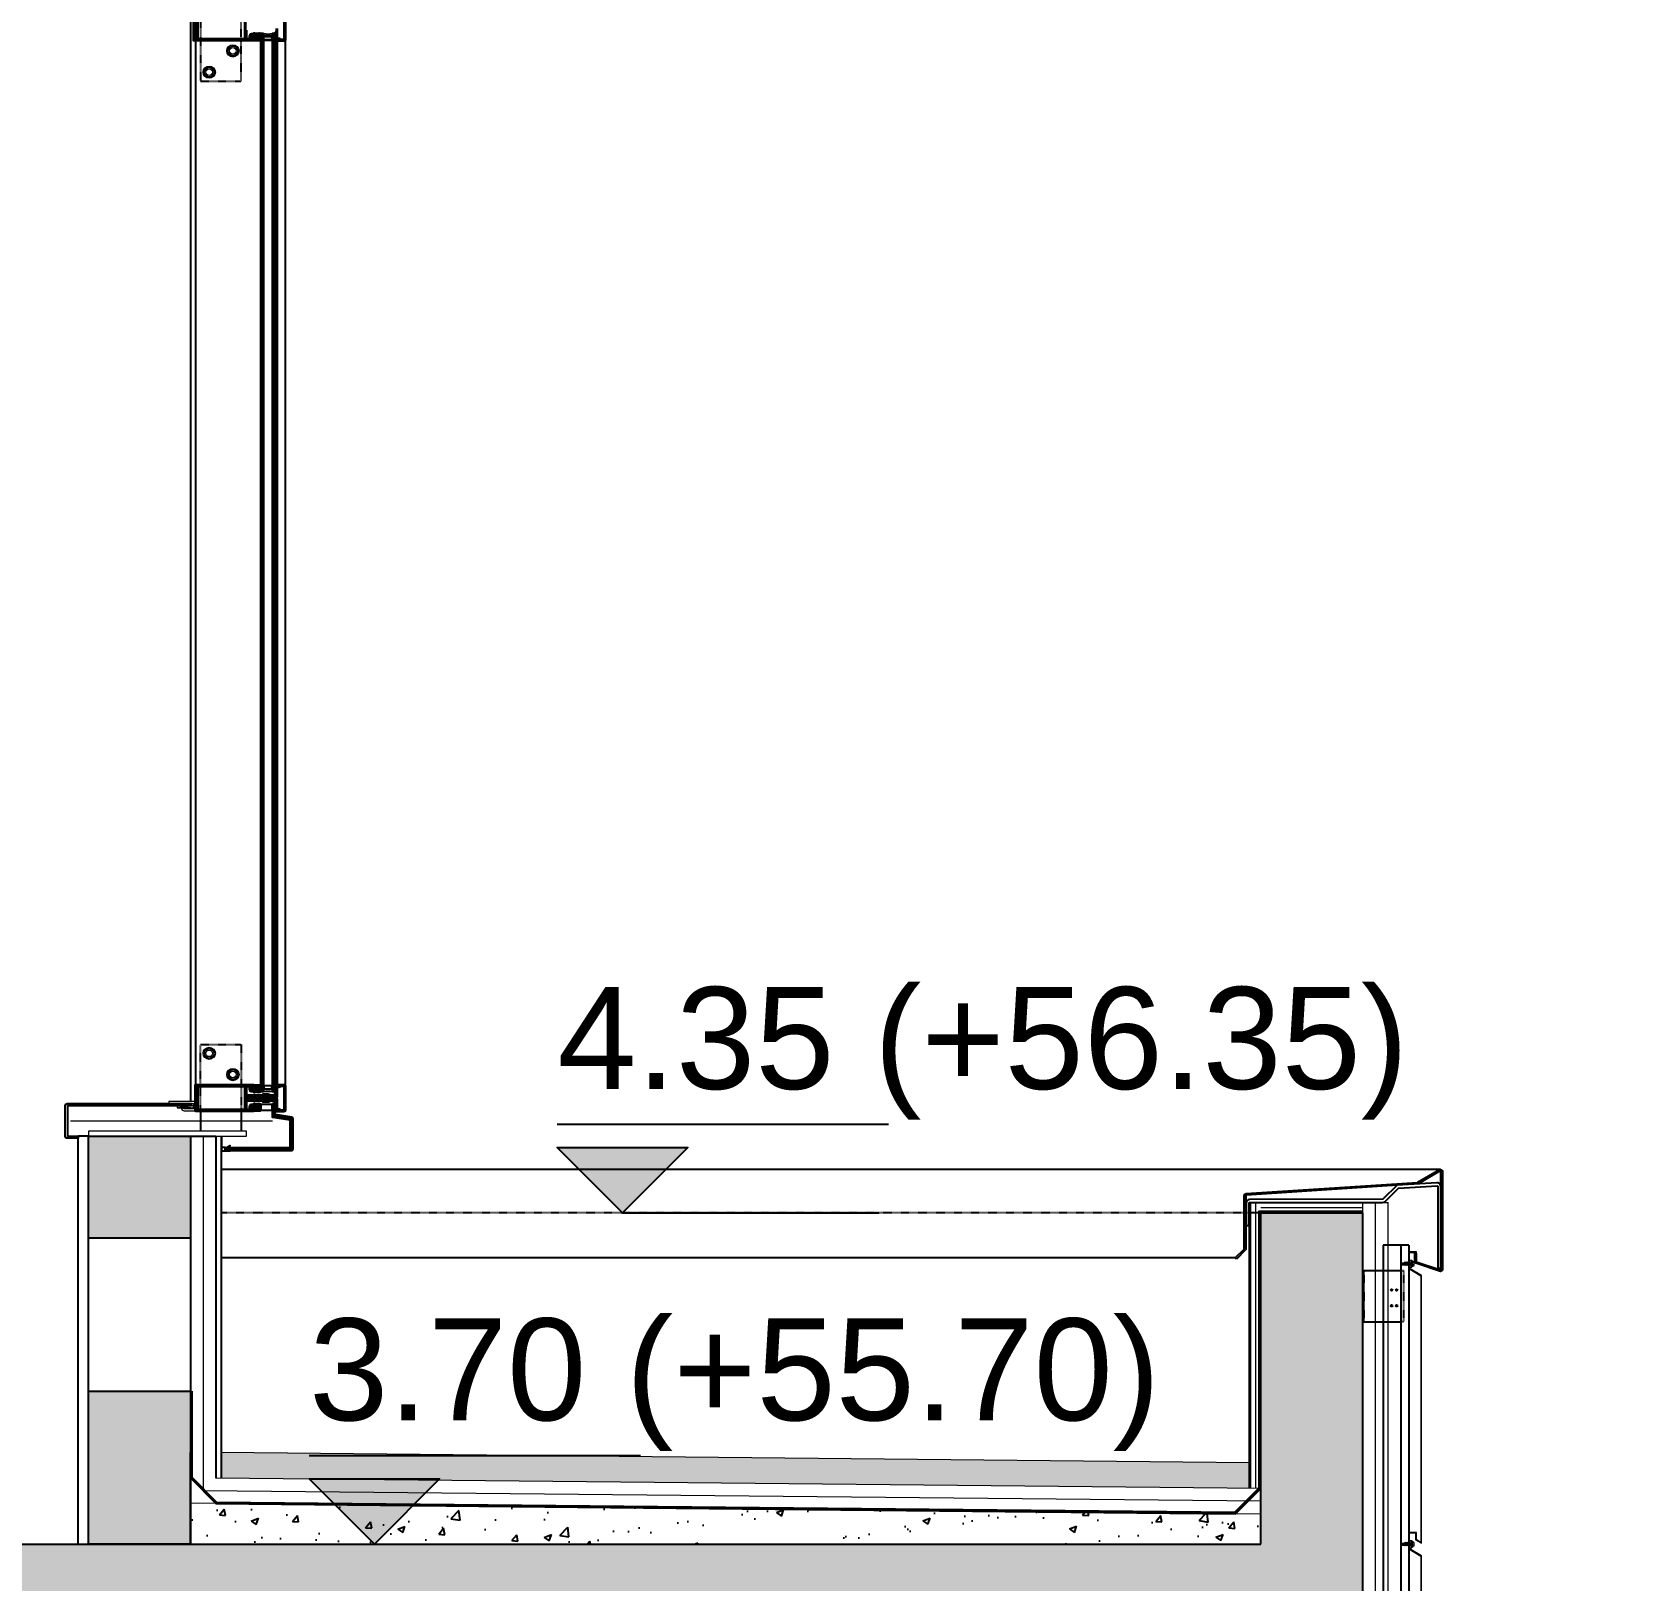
# Model space of a CAD drawing. Header units: centimetres. Extents: x -678439 to 71514, y -426864 to 8594.
# Drawn here: x 68414.7 to 68730.6, y 5572.8 to 5876.6 of the extents above; entities that cross this region are included whole.
import ezdxf

# ---------------------------------------------------------------- set-up
doc = ezdxf.new("R2010")
doc.units = ezdxf.units.CM
doc.header["$LTSCALE"] = 0.01
doc.header["$MEASUREMENT"] = 0
doc.linetypes.add('HIDDEN', pattern=[9.525, 6.35, -3.175])
doc.linetypes.add('HIDDEN2', pattern=[0.1875, 0.125, -0.0625])
doc.layers.get('0').update_dxf_attribs({"lineweight": 0})
for name, color, linetype in [('$0$V-2_Wall', 4, 'Continuous'), ('AG-ELEV-02', 152, 'Continuous'), ('AG-HIDDEN', 9, 'HIDDEN'), ('AG-Insulation-Water', 12, 'HIDDEN2'), ('AG-PLASTER', 73, 'Continuous'), ('ALUM', 111, 'Continuous'), ('ALUMINYUM', 144, 'Continuous'), ('AR-Water Isolation', 1, 'HIDDEN2'), ('B-H', 9, 'Continuous'), ('CAM', 1, 'Continuous'), ('DIM', 9, 'Continuous'), ('GOR2', 152, 'Continuous'), ('IZ1', 9, 'HIDDEN2'), ('METAL', 122, 'Continuous'), ('SIVA', 151, 'Continuous'), ('TASYUNU', 30, 'Continuous'), ('V-0_Elevation_015', 103, 'Continuous'), ('V-0_Hatch_Concrete', 252, 'Continuous'), ('V-0_Notation_Level_500', 2, 'Continuous'), ('V-2_Column', 160, 'Continuous')]:
    doc.layers.add(name, color=color, linetype=linetype)
for name, color, linetype, lineweight in [('AG-Floor_Concrete(with hardener)', 7, 'Continuous', 18), ('AG-Insulation_Heat_Rockwool', 95, 'BATTING', 13), ('AG-Slab', 6, 'Continuous', 30), ('AR-ALUM', 122, 'Continuous', 40), ('KOMPOZİ', 191, 'Continuous', 40), ('LIBERTA200', 213, 'Continuous', 18), ('M_2_Steel_Structure', 201, 'Continuous', 20), ('Y-GORUNUS COK INCE', 9, 'Continuous', 5), ('Y-GORUNUS_INCE', 9, 'Continuous', 13)]:
    doc.layers.add(name, color=color, linetype=linetype, lineweight=lineweight)
doc.styles.add('VIVA_100', font='arial.ttf', dxfattribs={"height": 20})
doc.linetypes.add('BATTING', pattern='A,0.0001,-0.1,[134,ltypeshp.shx,S=0.1,R=0,X=-0.1,Y=0],-0.2,[134,ltypeshp.shx,S=0.1,R=180,X=0.1,Y=0],-0.1', length=0.4001)

# ---------------------------------------------------------------- blocks, each defined once
blk = doc.blocks.new('*U287')
blk.add_hatch(color=256).paths.add_polyline_path([(12.79, 12.79), (-12.79, 12.79), (0, 0)])
for p, q in [((-12.79, 17.36), (52.21, 17.36)), ((0, 0), (50.38, 0))]:
    blk.add_line(p, q)
blk.add_lwpolyline([(0, 0), (-12.79, 12.79), (12.79, 12.79)], close=True)
at = {"style": 'VIVA_100'}
blk.add_attdef('%%P0.00', (-12.79, 24.28), '', height=20, dxfattribs=at)
blk = doc.blocks.new('kot-a-a')
at = {"layer": 'V-0_Notation_Level_500', "transparency": 33554687}
for p, values in [((13249.95, 5635), {'%%P0.00': '4.35 (+56.35)'}), ((13201.27, 5570), {'%%P0.00': '3.70 (+55.70)'})]:
    blk.add_blockref('*U287', p, dxfattribs=at).add_auto_attribs(values)
blk = doc.blocks.new('VIDA1')
for p, q in [((-7, 3), (-7, 4)), ((7, 4), (-7, 4)), ((-7, 0), (-7, 3)), ((7, 3), (-7, 3)), ((-2.4, 0), (-7, 0)), ((-5.6, 4), (-5.6, 4.5)), ((5.6, 4.5), (-5.6, 4.5)), ((-3.4, 7.5), (-4.6, 7.2)), ((-4.6, 4.5), (-4.6, 7.2)), ((3.4, 7.5), (-3.4, 7.5)), ((-2.3, 7.1), (-3.2, 7.5)), ((-2.4, -2.5), (-2.4, 3)), ((-2.3, 7.1), (-1.7, 7.5)), ((-2.3, 7.1), (-2.3, 4.5)), ((-1.8, -0.7), (-1.8, 2.7)), ((-1.1, -0.7), (-1.1, 2.7)), ((-0.4, -0.7), (-0.4, 2.7)), ((0.3, -0.7), (0.3, 2.7)), ((1, -0.7), (1, 2.7)), ((2.3, 7.1), (1.7, 7.5)), ((1.7, -0.7), (1.7, 2.7)), ((2.3, 7.1), (3.2, 7.5)), ((2.3, 7.1), (2.3, 4.5)), ((2.4, -1.6), (2.4, 3)), ((7, 0), (2.4, 0)), ((3.4, 7.5), (4.6, 7.2)), ((4.6, 4.5), (4.6, 7.2)), ((5.6, 4), (5.6, 4.5)), ((7, 3), (7, 4)), ((7, 0), (7, 3)), ((3.4, -1.5), (-3.4, -3.5)), ((2.4, -2.5), (-3.4, -3.5)), ((-3.4, -3.5), (-2.4, -2.5)), ((3.4, -3.5), (-3.4, -5.5)), ((2.4, -4.5), (-3.4, -5.5)), ((-3.4, -5.5), (-2.4, -4.5)), ((3.4, -5.5), (-3.4, -7.5)), ((2.4, -6.5), (-3.4, -7.5)), ((-3.4, -7.5), (-2.4, -6.5)), ((3.4, -7.5), (-3.4, -9.5)), ((2.4, -8.5), (-3.4, -9.5)), ((-3.4, -9.5), (-2.4, -8.5)), ((3.4, -9.5), (-3.4, -11.5)), ((2.4, -10.5), (-3.4, -11.5)), ((-3.4, -11.5), (-2.4, -10.5)), ((-2.4, -2.5), (3.4, -1.5)), ((-2.4, -4.5), (-2.4, -3.3)), ((-2.4, -4.5), (3.4, -3.5)), ((-2.4, -6.5), (-2.4, -5.3)), ((-2.4, -6.5), (3.4, -5.5)), ((-2.4, -8.5), (-2.4, -7.3)), ((-2.4, -8.5), (3.4, -7.5)), ((-2.4, -10.5), (-2.4, -9.3)), ((-2.4, -10.5), (3.4, -9.5)), ((-1.9, -14.9), (-1.9, -11.6)), ((0, -16), (-1.9, -14.9)), ((-1.4, -12.5), (0.3, -11.8)), ((0, -16), (-1.4, -12.5)), ((0, -16), (1.9, -14.9)), ((1.6, -15.1), (0.3, -11.8)), ((1.9, -14.9), (1.9, -10.5)), ((3.4, -1.5), (2.4, -2.5)), ((2.4, -3.3), (2.4, -2.5)), ((3.4, -3.5), (2.4, -4.5)), ((2.4, -5.6), (2.4, -4.5)), ((3.4, -5.5), (2.4, -6.5)), ((2.4, -7.6), (2.4, -6.5)), ((3.4, -7.5), (2.4, -8.5)), ((2.4, -9.6), (2.4, -8.5)), ((3.4, -9.5), (2.4, -10.5))]:
    blk.add_line(p, q)
blk = doc.blocks.new('2192')
at = {"linetype": 'ByBlock', "lineweight": 0, "flags": 128}
blk.add_lwpolyline([(2, 24), (7, 24), (7, 15, -0.414214), (6, 14), (6, 14), (6, 12, 0.415193), (9, 15), (9, 26), (0, 26), (0, 0), (2, 0), (2, 4.7), (1.7, 5), (2, 5.3)], format="xyb", close=True, dxfattribs=at)

msp = doc.modelspace()

# ---------------------------------------------------------------- hatches: boundary and pattern name
at = {"layer": 'B-H', "ltscale": 0.2}
h = msp.add_hatch(dxfattribs=at)
h.set_pattern_fill('GRAVEL', color=256, scale=0.1, style=0)
h.set_pattern_definition([(228.0127875, (-49920.92237, -6881.90589), (-20.3200000016, -22.85999999858), [0.34172144, -33.83048364]), (184.969741, (-49921.15097, -6882.15989), (30.47999998794, 2.5400001447), [0.58640472, -58.054048894]), (132.5104471, (-49921.73517, -6882.21069), (25.40000001073, -27.93999999025), [0.41348152, -40.934722794]), (267.273689, (-49922.72577, -6882.84569), (2.54000000532, 50.79999999973), [0.53400452, -52.866437426]), (292.83365418, (-49922.75117, -6883.37909), (-12.70000000106, 30.47999999956), [0.5236337, -51.839807745]), (357.273689, (-49922.54797, -6883.86169), (-50.79999999973, 2.54000000532), [0.53400452, -52.866437426]), (37.69424047, (-49922.01457, -6883.88709), (-33.019999998536, -25.4000000019), [0.70619366, -69.913115314]), (72.25532837, (-49921.45577, -6883.45529), (17.78000000478, 55.87999999848), [0.66671952, -66.0052566]), (121.42956562, (-49921.25257, -6882.82029), (-20.32000000288, 33.01999999823), [0.535813, -53.0455457]), (175.2363583, (-49921.53197, -6882.36309), (27.9399999996, -2.5400000044), [0.61171328, -29.97393695]), (222.3974378, (-49922.14157, -6882.31229), (-30.479999999025, -27.940000001064), [0.79107792, -78.31677251]), (138.81407483, (-49920.21117, -6882.87109), (-17.77999999893, 15.24000000124), [0.27000454, -26.730565824]), (171.4692344, (-49920.41437, -6882.69329), (33.02000000089, -5.07999999424), [0.51368198, -50.854638997]), (225, (-49920.9224, -6882.617), (-4e-16, -2.54), [0.35920934, -3.23289311]), (203.1985905, (-49921.10017, -6882.3123), (12.7000000003, 5.0799999991), [0.19344132, -19.15062237]), (291.8014095, (-49921.27797, -6882.3885), (-2.5400000005, 7.6199999998), [0.27356562, -13.40475299]), (30.96375653, (-49921.17637, -6882.6425), (7.6200000002, 5.0799999997), [0.44431966, -14.366298153]), (161.5650512, (-49920.7954, -6882.4139), (5.08, -2.54), [0.32128714, -7.710898117]), (16.38954033, (-49922.75117, -6882.38849), (25.4, 7.62), [0.450088, -44.55882667]), (70.34617594, (-49922.31937, -6882.26149), (-10.16000000093, -27.93999999967), [0.37759894, -37.38221568]), (293.1985905, (-49920.79537, -6881.9059), (-5.0799999991, 12.7000000004), [0.3868801, -18.95718359]), (343.61045967, (-49920.64297, -6882.26149), (-25.40000000053, 7.61999999822), [0.450088, -44.55882667]), (339.44395478, (-49922.75117, -6883.9633), (-12.7, 5.08), [0.4340352, -21.267734313]), (294.7751406, (-49922.34477, -6884.11569), (-12.70000001512, 27.93999999313), [0.36367212, -36.00359338]), (66.8014095, (-49920.76997, -6884.4459), (5.0799999992, 12.7000000003), [0.3868801, -18.95718359]), (17.35402464, (-49920.61757, -6884.09029), (-33.01999999934, -10.16000000213), [0.42578274, -42.15237598]), (69.44395478, (-49922.01457, -6884.4459), (-5.0800000001, -12.7), [0.2170176, -21.484751913]), (101.30993247, (-49920.92237, -6884.4459), (-2.54, 10.16), [0.1295146, -12.821994965]), (165.96375653, (-49920.9478, -6884.3189), (7.62, -2.54), [0.5236337, -9.94905459]), (186.00900596, (-49921.45577, -6884.19189), (25.39999999987, 2.54000000133), [0.485267, -48.041364863]), (303.6900675, (-49921.1764, -6882.8711), (-2.5400000004, 5.08), [0.36632388, -8.79177636]), (353.15722659, (-49920.97317, -6883.17589), (43.180000000266, -5.07999999774), [0.63955676, -63.316009065]), (60.9453959, (-49920.33817, -6883.25209), (-10.1600000003, -17.77999999984), [0.26150824, -25.88939232]), (90, (-49920.2112, -6883.0235), (-2.54, 2.54), [0.1524, -2.3876]), (120.25643716, (-49921.50657, -6884.11569), (10.15999999876, -17.7800000007), [0.35286696, -34.933940773]), (48.0127875, (-49921.68437, -6883.81089), (20.32000000168, 22.8599999985), [0.68344288, -33.4887622]), (0, (-49921.2272, -6883.303), (2.54, 2.54), [0.6604, -1.8796]), (325.3048465, (-49920.56677, -6883.30289), (25.40000000962, -17.77999998625), [0.40160956, -39.759316724]), (254.0546041, (-49920.23657, -6883.5315), (-2.5399999998, -10.16), [0.36982908, -18.12165004]), (207.64597536, (-49920.33817, -6883.88709), (-48.26000000177, -25.39999999663), [0.6021451, -59.612464423]), (175.42607874, (-49920.87157, -6884.16649), (-33.02, 2.54), [0.63702946, -63.065846456])])
h.paths.add_polyline_path([(68653.41, 5595.92), (68451.71, 5597.94), (68451.71, 5592.94), (68653.41, 5590.92)])
at = {"layer": 'B-H'}
h = msp.add_hatch(dxfattribs=at)
h.set_pattern_fill('AR-CONC', color=256, scale=2, style=0)
h.set_pattern_definition([(50, (0, 0), (14.3452037, -1.2550427), [1.5, -16.5]), (355, (0, 0), (-2.7750267, 15.0438427), [1.2, -13.2]), (100.451444, (1.195, -0.105), (11.570177, 13.7887998), [1.2748038, -14.0228422]), (46.1842, (0, 4), (21.3448266, -3.3103856), [2.25, -24.75]), (96.635635, (1.779, 3.724), (18.693239, 19.482372), [1.912207, -21.034275]), (351.184164, (0, 4), (18.693239, 19.482372), [1.8, -19.8]), (21, (2, 3), (11.938141, -8.0523778), [1.5, -16.5]), (326, (2, 3), (4.8663066, 14.503001), [1.2, -13.2]), (71.451445, (2.995, 2.329), (16.8044475, 6.450623), [1.2748038, -14.0228422]), (37.5, (0, 0), (0.2431971, 6.65787708), [0, -13.04, 0, -13.4, 0, -13.25]), (7.5, (0, 0), (5.26139075, 7.88823424), [0, -7.64, 0, -12.74, 0, -5.05]), (327.5, (-4.46, 0), (10.67644872, -0.45109743), [0, -5, 0, -15.6, 0, -20.7]), (317.5, (-6.46, 0), (11.6637234, 2.0020996), [0, -6.5, 0, -10.36, 0, -14.7])])
h.paths.add_polyline_path([(68445.71, 5588), (68445.71, 5580), (68655.71, 5580), (68655.71, 5585.9)])
at = {"layer": 'V-0_Hatch_Concrete', "transparency": 33554534}
h = msp.add_hatch(color=256, dxfattribs=at)
h.dxf.hatch_style = 1
h.paths.add_polyline_path([(68425.71, 5660), (68445.71, 5660), (68445.71, 5640), (68425.71, 5640)])
h = msp.add_hatch(color=256, dxfattribs=at)
h.dxf.hatch_style = 1
h.paths.add_polyline_path([(61195.72, 5565), (62465.71, 5565), (62465.71, 5490), (62515.71, 5490), (62565.71, 5490), (62565.71, 5565), (64145.71, 5565), (64145.71, 5490), (64245.71, 5490), (64245.71, 5565), (65825.71, 5565), (65825.71, 5490), (65925.71, 5490), (65925.71, 5565), (66665.71, 5565), (66665.71, 5490), (66765.71, 5490), (66765.71, 5568), (68345.71, 5568), (68345.71, 5490), (68445.71, 5490), (68445.71, 5568), (68625.71, 5568), (68625.71, 5490), (68675.71, 5490), (68675.71, 5645), (68655.71, 5645), (68655.71, 5580), (64145.71, 5580), (61095.72, 5580), (61095.71, 5490), (61195.71, 5490)])
h.paths.add_polyline_path([(61195.72, 5285), (59652.61, 5285), (59652.61, 5268), (60406.22, 5268), (60406.22, 5215), (60486.22, 5215), (60486.22, 5268), (60795.68, 5268), (60795.68, 5215), (60875.68, 5215), (60875.68, 5268), (61095.72, 5268), (61095.71, 5215), (61195.72, 5215)])
h.paths.add_polyline_path([(61195.71, 4640), (59652.61, 4640), (59652.61, 4620), (60406.22, 4620), (60406.22, 4570), (60486.22, 4570), (60486.22, 4620), (60795.71, 4620), (60795.71, 4570), (60875.71, 4570), (60875.71, 4620), (61095.71, 4620), (61095.71, 4570), (61195.71, 4570)])
h = msp.add_hatch(color=256, dxfattribs=at)
h.dxf.hatch_style = 1
h.paths.add_polyline_path([(68425.71, 5610), (68445.71, 5610), (68445.71, 5580), (68425.71, 5580)])

# ---------------------------------------------------------------- linework, layer by layer
at = {"layer": '$0$V-2_Wall'}
for points in [[(68425.71, 5610), (68425.71, 5640)], [(68445.71, 5640), (68445.71, 5610)]]:
    msp.add_lwpolyline(points, dxfattribs=at)
at = {"layer": 'AG-ELEV-02', "ltscale": 0.3}
for p, q in [((68690.95, 5653.5), (68451.71, 5653.5)), ((68650.7, 5636.14, 0), (68451.71, 5636.14, 0))]:
    msp.add_line(p, q, dxfattribs=at)
at = {"layer": 'AG-Floor_Concrete(with hardener)', "color": 30, "ltscale": 0.3}
for p, q in [((68653.41, 5595.92), (68451.71, 5597.94)), ((68450.71, 5587.95), (68445.71, 5593)), ((68655.71, 5590.9), (68450.71, 5592.95)), ((68655.71, 5585.9), (68445.71, 5588))]:
    msp.add_line(p, q, dxfattribs=at)
msp.add_lwpolyline([(68655.71, 5590.9), (68650.71, 5585.95)], dxfattribs=at)
at = {"layer": 'AG-HIDDEN', "ltscale": 0.1}
msp.add_line((68655.71, 5645), (68451.71, 5645), dxfattribs=at)
at = {"layer": 'AG-Insulation-Water', "linetype": 'Continuous', "ltscale": 2.5}
for points in [[(68445.71, 5610), (68445.71, 5593), (68450.71, 5587.95), (68650.71, 5585.95), (68655.71, 5590.9), (68655.71, 5645), (68675.71, 5645)], [(68446.01, 5610), (68446.01, 5593.12), (68450.84, 5588.25), (68650.59, 5586.25), (68655.41, 5591.03), (68655.41, 5645.3), (68675.71, 5645.3)]]:
    msp.add_lwpolyline(points, dxfattribs=at)
at = {"layer": 'AG-Insulation_Heat_Rockwool', "ltscale": 0.6}
for p in [(68448.21, 5660), (68655.69, 5588.4)]:
    msp.add_line(p, (68448.21, 5590.48), dxfattribs=at)
at = {"layer": 'AG-Insulation_Heat_Rockwool', "linetype": 'Continuous', "ltscale": 2.5}
for p, q in [((68653.71, 5590.92, 0), (68653.71, 5647, 0)), ((68655.71, 5647), (68680.71, 5647)), ((68675.71, 5645), (68675.71, 5647)), ((68680.71, 4774.95), (68680.71, 5647))]:
    msp.add_line(p, q, dxfattribs=at)
at = {"layer": 'AG-Insulation_Heat_Rockwool', "ltscale": 0.25}
for p, q in [((68654.71, 5590.91, 0), (68654.71, 5647, 0)), ((68655.71, 5646, 0), (68675.71, 5646, 0))]:
    msp.add_line(p, q, dxfattribs=at)
at = {"layer": 'AG-Insulation_Heat_Rockwool', "ltscale": 0.4, "elevation": 0}
msp.add_lwpolyline([(68422.16, 5663.06), (68461.83, 5663.06)], dxfattribs=at)
at = {"layer": 'AG-Insulation_Heat_Rockwool', "ltscale": 0.6}
msp.add_lwpolyline([(70186.17, 4745.4), (68678.21, 4760.48), (68678.21, 5647)], dxfattribs=at)
at = {"layer": 'AG-PLASTER', "ltscale": 0.3}
for p, q in [((68450.71, 5660), (68450.71, 5592.95)), ((68451.71, 5660), (68451.71, 5592.95)), ((68653.41, 5646.9, 0), (68653.41, 5590.92, 0))]:
    msp.add_line(p, q, dxfattribs=at)
at = {"layer": 'AG-Slab', "ltscale": 2.5}
msp.add_line((68655.71, 5645), (68675.71, 5645), dxfattribs=at)
at = {"layer": 'ALUM'}
msp.add_lwpolyline([(68421.16, 5666, -0.413733), (68421.55, 5666.4), (68445.86, 5666.4), (68445.86, 5666), (68421.66, 5666, 0.414214), (68421.56, 5665.9), (68421.56, 5664.47), (68421.56, 5663.62), (68421.56, 5660.1), (68421.56, 5660.1, 0.414214), (68421.66, 5660), (68423.71, 5660), (68423.71, 5659.6), (68421.55, 5659.6, -0.413733), (68421.16, 5660), (68421.16, 5660.1), (68421.16, 5663.62), (68421.16, 5664.47)], format="xyb", close=True, dxfattribs=at)
at = {"layer": 'ALUMINYUM', "elevation": 0}
msp.add_lwpolyline([(68650.91, 5635.92), (68650.7, 5636.14), (68652.43, 5637.87, 0.198912), (68652.46, 5637.94), (68652.46, 5648.37, -0.39897), (68652.84, 5648.77), (68686.41, 5650.96, 0.111104), (68686.45, 5650.97), (68690.76, 5653.45, -0.567831), (68691.35, 5653.1, 0), (68691.35, 5633.9, -0.414214), (68690.95, 5633.5), (68685.9, 5635.18), (68685.9, 5637.03), (68686.16, 5637.03), (68686.16, 5635.37), (68690.95, 5633.8, 0.414214), (68691.05, 5633.9, 0), (68691.05, 5653.1, 0.264111), (68691, 5653.19, 0.264111), (68690.9, 5653.19), (68686.59, 5650.7, -0.111104), (68686.42, 5650.66), (68652.86, 5648.47, 0.40273), (68652.76, 5648.37), (68652.76, 5637.94, -0.198912), (68652.65, 5637.66), (68650.91, 5635.92)], format="xyb", dxfattribs=at)
msp.add_lwpolyline([(68650.91, 5635.92), (68650.7, 5636.14), (68652.43, 5637.87, 0.198912), (68652.46, 5637.94), (68652.46, 5648.37, -0.39897), (68652.84, 5648.77), (68686.41, 5650.96, 0.111104), (68686.45, 5650.97), (68690.76, 5653.45, -0.567831), (68691.35, 5653.1, 0), (68691.35, 5633.9, -0.414214), (68690.95, 5633.5), (68685.9, 5635.18), (68685.9, 5637.03), (68686.16, 5637.03), (68686.16, 5635.37), (68690.95, 5633.8, 0.414214), (68691.05, 5633.9, 0), (68691.05, 5653.1, 0.264111), (68691, 5653.19, 0.264111), (68690.9, 5653.19), (68686.59, 5650.7, -0.111104), (68686.42, 5650.66), (68652.86, 5648.47, 0.40273), (68652.76, 5648.37), (68652.76, 5637.94, -0.198912), (68652.65, 5637.66), (68650.91, 5635.92)], format="xyb", dxfattribs=at)
at = {"layer": 'AR-ALUM'}
for points in [[(68439.23, 5879.7), (68439.23, 5880), (68446.65, 5880), (68446.65, 5875), (68446.35, 5875), (68446.35, 5879.7)], [(68456.47, 5879.82), (68456.47, 5875.19), (68447.08, 5875.19), (68447.08, 5879.82)], [(68456.47, 5665.19), (68456.47, 5669.82), (68447.08, 5669.82), (68447.08, 5665.19)], [(68461.63, 5667.8), (68461.63, 5667.2), (68461.05, 5667.2), (68461.05, 5667.8)]]:
    msp.add_lwpolyline(points, close=True, dxfattribs=at)
msp.add_lwpolyline([(68456.65, 5877), (68456.65, 5875.35, 0.414214), (68456.8, 5875.2), (68457.45, 5875.2), (68457.45, 5875.42), (68457.4, 5875.42, -0.414214), (68457.35, 5875.47), (68457.35, 5875.77, -0.414214), (68457.4, 5875.82), (68457.45, 5875.82), (68457.45, 5876.01, -0.414214), (68457.6, 5876.16), (68458.1, 5876.16, -0.414214), (68458.15, 5876.11), (68458.15, 5876.01, -0.280185), (68458.13, 5875.96), (68458.04, 5875.92), (68458, 5875.92), (68458, 5876.04), (68457.7, 5876.04, 0.414214), (68457.65, 5875.99), (68457.65, 5875.67), (68457.6, 5875.62), (68457.65, 5875.57), (68457.65, 5875.25, 0.414214), (68457.7, 5875.2), (68458, 5875.2), (68458, 5875.32), (68458.04, 5875.32), (68458.13, 5875.28, -0.280185), (68458.15, 5875.23), (68458.15, 5875.05, -0.414214), (68458.1, 5875), (68446.73, 5875, -0.414214), (68446.68, 5875.05), (68446.68, 5879.95, -0.400911)], format="xyb", dxfattribs=at)
at = {"layer": 'AR-ALUM', "color": 9}
msp.add_lwpolyline([(68462.38, 5876.57), (68462.41, 5876.57), (68462.41, 5876.48), (68462.33, 5876.42, 0.834458), (68462.33, 5876.37), (68462.41, 5876.42), (68462.41, 5876.33), (68462.33, 5876.27, 0.834458), (68462.33, 5876.22), (68462.41, 5876.27), (68462.41, 5876.18), (68462.33, 5876.12, 0.834458), (68462.33, 5876.07), (68462.41, 5876.12), (68462.41, 5876.03), (68462.33, 5875.97, 0.834458), (68462.33, 5875.92), (68462.41, 5875.97), (68462.41, 5875.88), (68462.33, 5875.82, 0.834458), (68462.33, 5875.77), (68462.41, 5875.82), (68462.41, 5875.73), (68462.33, 5875.67, 0.834458), (68462.33, 5875.62), (68462.41, 5875.67), (68462.41, 5875.58), (68462.33, 5875.52, 0.834458), (68462.33, 5875.47), (68462.41, 5875.52), (68462.41, 5875.43), (68462.33, 5875.37, 0.834458), (68462.33, 5875.32), (68462.41, 5875.37), (68462.41, 5875.28), (68462.33, 5875.22, 0.834458), (68462.33, 5875.17), (68462.41, 5875.22), (68462.41, 5875.13), (68462.33, 5875.07, 0.833224), (68462.33, 5875.02), (68462.34, 5875.02, -0.121295), (68462.41, 5875.05, -0.083975), (68462.31, 5874.83, 0.853065), (68462.35, 5874.81, -0.075674), (68462.58, 5874.99, 0.344474), (68462.66, 5875.09), (68462.66, 5877.28, 0.253164)], format="xyb", dxfattribs=at)
at = {"layer": 'AR-ALUM'}
for points in [[(68464.14, 5877.5), (68464.14, 5879.9, 0.415475), (68464.12, 5879.92), (68463.33, 5879.92), (68463.22, 5879.78, -0.734294), (68462.9, 5879.92, 0.180054), (68462.88, 5879.98), (68462.73, 5879.98, -1.029401), (68462.74, 5880.05), (68464.12, 5880.05, -0.414214), (68464.27, 5879.9), (68464.27, 5875.1, -0.414214), (68464.12, 5874.95), (68462.74, 5874.95, -1.029594), (68462.73, 5875.02), (68462.88, 5875.02, 0.18004), (68462.9, 5875.08, -0.734976), (68463.22, 5875.22), (68463.33, 5875.08), (68464.12, 5875.08, 0.415536), (68464.14, 5875.1)], [(68458.04, 5665.92), (68458.13, 5665.96, 0.280185), (68458.15, 5666.01), (68458.15, 5666.11, 0.414214), (68458.1, 5666.16), (68457.6, 5666.16, 0.414214), (68457.45, 5666.01), (68457.45, 5665.82), (68457.4, 5665.82, 0.414214), (68457.35, 5665.77), (68457.35, 5665.47, 0.414214), (68457.4, 5665.42), (68457.45, 5665.42), (68457.45, 5665.2), (68456.8, 5665.2, -0.414214), (68456.65, 5665.35), (68456.65, 5667), (68458.35, 5667), (68458.35, 5666.94), (68458.43, 5666.94, 0.414898), (68458.45, 5666.96), (68458.45, 5667), (68460.25, 5667), (68460.35, 5667.1), (68460.35, 5667.2, 0.401727), (68460.24, 5667.32), (68460.21, 5667.27), (68460.18, 5667.32), (68460.1, 5667.32), (68460.1, 5667.32), (68460.07, 5667.27), (68460.04, 5667.32), (68459.96, 5667.32), (68459.93, 5667.27), (68459.9, 5667.32), (68459.82, 5667.32), (68459.79, 5667.27), (68459.76, 5667.32), (68459.68, 5667.32), (68459.65, 5667.27), (68459.62, 5667.32), (68459.54, 5667.32), (68459.51, 5667.27), (68459.48, 5667.32), (68459.4, 5667.32), (68459.37, 5667.27), (68459.34, 5667.32), (68459.25, 5667.32), (68459.23, 5667.27), (68459.2, 5667.32), (68459.11, 5667.32), (68459.08, 5667.27), (68459.05, 5667.32), (68458.97, 5667.32), (68458.94, 5667.27), (68458.91, 5667.32), (68458.83, 5667.32), (68458.8, 5667.27), (68458.77, 5667.32), (68458.69, 5667.32), (68458.66, 5667.27), (68458.63, 5667.32), (68458.59, 5667.32), (68458.44, 5667.46, -0.414204), (68458.44, 5667.54), (68458.59, 5667.68), (68458.7, 5667.68), (68458.73, 5667.73), (68458.76, 5667.68), (68458.84, 5667.68), (68458.87, 5667.73), (68458.9, 5667.68), (68458.98, 5667.68), (68459.01, 5667.73), (68459.04, 5667.68), (68459.13, 5667.68), (68459.15, 5667.73), (68459.18, 5667.68), (68459.27, 5667.68), (68459.3, 5667.73), (68459.32, 5667.68), (68459.41, 5667.68), (68459.44, 5667.73), (68459.47, 5667.68), (68459.55, 5667.68), (68459.58, 5667.73), (68459.61, 5667.68), (68459.69, 5667.68), (68459.72, 5667.73), (68459.75, 5667.68), (68459.83, 5667.68), (68459.86, 5667.73), (68459.89, 5667.68), (68459.97, 5667.68), (68460, 5667.73), (68460.03, 5667.68), (68460.11, 5667.68), (68460.14, 5667.73), (68460.17, 5667.68), (68460.26, 5667.68), (68460.28, 5667.73), (68460.3, 5667.7, 0.259555), (68460.35, 5667.8), (68460.35, 5667.9), (68460.25, 5668), (68458.45, 5668), (68458.45, 5668.04, 0.414214), (68458.43, 5668.06), (68458.35, 5668.06), (68458.35, 5668), (68456.65, 5668), (68456.65, 5669.65, -0.414214), (68456.8, 5669.8), (68457.45, 5669.8), (68457.45, 5669.58), (68457.4, 5669.58, 0.414214), (68457.35, 5669.53), (68457.35, 5669.23, 0.414214), (68457.4, 5669.18), (68457.45, 5669.18), (68457.45, 5668.99, 0.414214), (68457.6, 5668.84), (68458.1, 5668.84, 0.414214), (68458.15, 5668.89), (68458.15, 5668.99, 0.280185), (68458.13, 5669.04), (68458.04, 5669.08), (68458, 5669.08), (68458, 5668.96), (68457.7, 5668.96, -0.414214), (68457.65, 5669.01), (68457.65, 5669.33), (68457.6, 5669.38), (68457.65, 5669.43), (68457.65, 5669.75, -0.414214), (68457.7, 5669.8), (68458, 5669.8), (68458, 5669.68), (68458.04, 5669.68), (68458.13, 5669.72, 0.280185), (68458.15, 5669.77), (68458.15, 5669.95, 0.414214), (68458.1, 5670), (68446.73, 5670, 0.414214), (68446.68, 5669.95), (68446.68, 5665.05, 0.400911), (68446.73, 5665), (68458.1, 5665, 0.414214), (68458.15, 5665.05), (68458.15, 5665.23, 0.280185), (68458.13, 5665.28), (68458.04, 5665.32), (68458, 5665.32), (68458, 5665.2), (68457.7, 5665.2, -0.414214), (68457.65, 5665.25), (68457.65, 5665.57), (68457.6, 5665.62), (68457.65, 5665.67), (68457.65, 5665.99, -0.414214), (68457.7, 5666.04), (68458, 5666.04), (68458, 5665.92)], [(68464.14, 5667.5), (68464.14, 5665.1, -0.415475), (68464.12, 5665.08), (68463.33, 5665.08), (68463.22, 5665.22, 0.734294), (68462.9, 5665.08, -0.180054), (68462.88, 5665.02), (68462.73, 5665.02, 1.029401), (68462.74, 5664.95), (68464.12, 5664.95, 0.414214), (68464.27, 5665.1), (68464.27, 5669.9, 0.414214), (68464.12, 5670.05), (68462.74, 5670.05, 1.029594), (68462.73, 5669.98), (68462.88, 5669.98, -0.18004), (68462.9, 5669.92, 0.734976), (68463.22, 5669.78), (68463.33, 5669.92), (68464.12, 5669.92, -0.415536), (68464.14, 5669.9)], [(68458.18, 5667.46, -0.414204), (68458.18, 5667.54), (68458.38, 5667.73, 0.668177), (68458.34, 5667.82), (68456.65, 5667.82), (68456.65, 5667.19), (68458.34, 5667.19, 0.668169), (68458.38, 5667.27)], [(68462.18, 5667.32), (68462.22, 5667.32), (68462.31, 5667.28, -0.280182), (68462.33, 5667.23), (68462.33, 5667.05, -0.414214), (68462.28, 5667), (68461.34, 5667, 0.198912), (68461.2, 5666.94), (68461.11, 5666.86, -0.198912), (68460.97, 5666.8), (68459.98, 5666.8, -0.414214), (68459.93, 5666.85), (68459.93, 5666.93, -0.414214), (68459.98, 5666.98), (68460.8, 5666.98, 0.414156), (68460.85, 5667.03), (68460.85, 5667.37, 0.414272), (68460.8, 5667.42), (68460.7, 5667.42, 0.414214), (68460.69, 5667.41), (68460.69, 5667.38, 0.244698), (68460.7, 5667.38), (68460.8, 5667.31, -0.414214), (68460.8, 5667.28), (68460.78, 5667.25), (68460.65, 5667.34, -0.244698), (68460.63, 5667.36), (68460.63, 5667.39, 0.414214), (68460.6, 5667.42), (68460.48, 5667.42, 0.414214), (68460.47, 5667.41), (68460.47, 5667.38, 0.244698), (68460.48, 5667.38), (68460.58, 5667.31, -0.414214), (68460.58, 5667.28), (68460.56, 5667.25), (68460.42, 5667.34, -0.244698), (68460.41, 5667.36), (68460.41, 5667.39, 0.414214), (68460.38, 5667.42), (68460.26, 5667.42, 0.414214), (68460.25, 5667.41), (68460.25, 5667.38, 0.244698), (68460.25, 5667.38), (68460.35, 5667.31, -0.414214), (68460.36, 5667.28), (68460.33, 5667.25), (68460.2, 5667.34, -0.244698), (68460.19, 5667.36), (68460.19, 5667.39, 0.414214), (68460.16, 5667.42), (68460.04, 5667.42, 0.414214), (68460.03, 5667.41), (68460.03, 5667.38, 0.244698), (68460.03, 5667.38), (68460.13, 5667.31, -0.414214), (68460.13, 5667.28), (68460.11, 5667.25), (68459.98, 5667.34, -0.244698), (68459.97, 5667.36), (68459.97, 5667.39, 0.414214), (68459.94, 5667.42), (68459.81, 5667.42, 0.414214), (68459.8, 5667.41), (68459.8, 5667.4, 0.244698), (68459.81, 5667.39), (68459.92, 5667.31, -0.414214), (68459.93, 5667.28), (68459.91, 5667.25), (68459.68, 5667.41, 0), (68459.68, 5667.41, -0.244698), (68459.63, 5667.49), (68459.63, 5667.51, -0.244698), (68459.68, 5667.6), (68459.91, 5667.76), (68459.93, 5667.72, -0.414214), (68459.92, 5667.7), (68459.81, 5667.61, 0.244698), (68459.8, 5667.61), (68459.8, 5667.59, 0.414214), (68459.81, 5667.58), (68459.94, 5667.58, 0.414214), (68459.97, 5667.61), (68459.97, 5667.64, -0.244698), (68459.98, 5667.66), (68460.11, 5667.76), (68460.13, 5667.72, -0.414214), (68460.13, 5667.7), (68460.03, 5667.63, 0.244698), (68460.03, 5667.62), (68460.03, 5667.59, 0.414214), (68460.04, 5667.58), (68460.16, 5667.58, 0.414214), (68460.19, 5667.61), (68460.19, 5667.64, -0.244698), (68460.2, 5667.66), (68460.33, 5667.76), (68460.36, 5667.72, -0.414214), (68460.35, 5667.7), (68460.25, 5667.63, 0.244698), (68460.25, 5667.62), (68460.25, 5667.59, 0.414214), (68460.26, 5667.58), (68460.38, 5667.58, 0.414214), (68460.41, 5667.61), (68460.41, 5667.64, -0.244698), (68460.42, 5667.66), (68460.56, 5667.76), (68460.58, 5667.72, -0.414214), (68460.58, 5667.7), (68460.48, 5667.63, 0.244698), (68460.47, 5667.62), (68460.47, 5667.59, 0.414214), (68460.48, 5667.58), (68460.6, 5667.58, 0.414214), (68460.63, 5667.61), (68460.63, 5667.64, -0.244698), (68460.65, 5667.66), (68460.78, 5667.76), (68460.8, 5667.72, -0.414214), (68460.8, 5667.7), (68460.7, 5667.63, 0.244698), (68460.69, 5667.62), (68460.69, 5667.59, 0.414214), (68460.7, 5667.58), (68460.8, 5667.58, 0.414214), (68460.85, 5667.63), (68460.85, 5667.97, 0.414214), (68460.8, 5668.02), (68459.98, 5668.02, -0.414214), (68459.93, 5668.07), (68459.93, 5668.15, -0.414214), (68459.98, 5668.2), (68460.97, 5668.2, -0.198912), (68461.11, 5668.14), (68461.2, 5668.06, 0.198912), (68461.34, 5668), (68462.28, 5668, -0.414214), (68462.33, 5667.95), (68462.33, 5667.77, -0.280182), (68462.31, 5667.72), (68462.22, 5667.68), (68462.18, 5667.68), (68462.18, 5667.8), (68461.88, 5667.8, 0.414214), (68461.83, 5667.75), (68461.83, 5667.55), (68461.78, 5667.5), (68461.83, 5667.45), (68461.83, 5667.25, 0.414214), (68461.88, 5667.2), (68462.18, 5667.2)]]:
    msp.add_lwpolyline(points, format="xyb", close=True, dxfattribs=at)
at = {"layer": 'AR-ALUM', "color": 9}
for points in [[(68459.46, 5876.01, 0.433199), (68459.16, 5876.33), (68458.28, 5876.24, -0.414214), (68458.25, 5876.27), (68458.25, 5876.31, 0.414214), (68458.22, 5876.34), (68458.18, 5876.34, 0.414214), (68458.15, 5876.31), (68458.15, 5876.01, -0.414214), (68458.05, 5875.91), (68457.92, 5875.91), (68457.92, 5876.01), (68457.87, 5876.01, 0.384615), (68457.87, 5875.23), (68457.92, 5875.23), (68457.92, 5875.34), (68458.05, 5875.34, -0.414214), (68458.15, 5875.24), (68458.15, 5875), (68459.32, 5875.03, 0.213288), (68459.45, 5875.17, -0.005109)], [(68457.84, 5875.76, 0.142901), (68457.84, 5875.49), (68458.12, 5875.49, 0.414214), (68458.15, 5875.52), (68458.15, 5875.73, 0.414214), (68458.12, 5875.76)], [(68458.76, 5875.93, 0.425894), (68458.71, 5875.98), (68458.5, 5875.94, 0.3686), (68458.45, 5875.89), (68458.45, 5875.4, 0.375315), (68458.5, 5875.35), (68458.78, 5875.31, 0.490444), (68458.83, 5875.36)], [(68459.15, 5875.15), (68459.15, 5875.2), (68459.1, 5875.21), (68459, 5876.03), (68459.05, 5876.04), (68459.05, 5876.09), (68459.16, 5876.18, -0.436697), (68459.36, 5875.96, 0.010178), (68459.34, 5875.16, -0.26621), (68459.29, 5875.13), (68459.2, 5875.1, -0.414214)], [(68459.46, 5668.99, -0.433199), (68459.16, 5668.67), (68458.28, 5668.76, 0.414214), (68458.25, 5668.73), (68458.25, 5668.69, -0.414214), (68458.22, 5668.66), (68458.18, 5668.66, -0.414214), (68458.15, 5668.69), (68458.15, 5669, 0.414214), (68458.05, 5669.1), (68457.92, 5669.1), (68457.92, 5668.99), (68457.87, 5668.99, -0.384615), (68457.87, 5669.77), (68457.92, 5669.77), (68457.92, 5669.67), (68458.05, 5669.67, 0.414214), (68458.15, 5669.77), (68458.15, 5670), (68459.32, 5669.97, -0.213288), (68459.45, 5669.83, 0.005109)], [(68457.84, 5669.25, -0.142901), (68457.84, 5669.52), (68458.12, 5669.52, -0.414214), (68458.15, 5669.49), (68458.15, 5669.28, -0.414214), (68458.12, 5669.25)], [(68458.76, 5669.07, -0.425894), (68458.71, 5669.02), (68458.5, 5669.06, -0.3686), (68458.45, 5669.11), (68458.45, 5669.6, -0.375315), (68458.5, 5669.65), (68458.78, 5669.69, -0.490444), (68458.83, 5669.64)], [(68459.15, 5669.85), (68459.15, 5669.8), (68459.1, 5669.79), (68459, 5668.97), (68459.05, 5668.96), (68459.05, 5668.91), (68459.16, 5668.82, 0.436697), (68459.36, 5669.04, -0.010178), (68459.34, 5669.84, 0.26621), (68459.29, 5669.87), (68459.2, 5669.9, 0.414214)], [(68462.32, 5666.14), (68462.41, 5666.18), (68462.41, 5666.27), (68462.32, 5666.24, -0.834458), (68462.32, 5666.29), (68462.41, 5666.33), (68462.41, 5666.42), (68462.32, 5666.39, -0.834458), (68462.32, 5666.44), (68462.41, 5666.48), (68462.41, 5666.57), (68462.38, 5666.58, -0.363249), (68462.36, 5666.6), (68462.36, 5667.24, 0.414214), (68462.26, 5667.34), (68462.18, 5667.34), (68462.18, 5667.23), (68462.13, 5667.23, -0.543452), (68462.13, 5667.77), (68462.18, 5667.77), (68462.18, 5667.67), (68462.26, 5667.67, 0.414214), (68462.36, 5667.77), (68462.36, 5668.4, -0.363249), (68462.38, 5668.43), (68462.41, 5668.43), (68462.41, 5668.52), (68462.33, 5668.58, -0.834458), (68462.33, 5668.63), (68462.41, 5668.58), (68462.41, 5668.67), (68462.33, 5668.73, -0.834458), (68462.33, 5668.78), (68462.41, 5668.73), (68462.41, 5668.82), (68462.33, 5668.88, -0.834458), (68462.33, 5668.93), (68462.41, 5668.88), (68462.41, 5668.97), (68462.33, 5669.03, -0.834458), (68462.33, 5669.08), (68462.41, 5669.03), (68462.41, 5669.12), (68462.33, 5669.18, -0.834458), (68462.33, 5669.23), (68462.41, 5669.18), (68462.41, 5669.27), (68462.33, 5669.33, -0.834458), (68462.33, 5669.38), (68462.41, 5669.33), (68462.41, 5669.42), (68462.33, 5669.48, -0.834458), (68462.33, 5669.53), (68462.41, 5669.48), (68462.41, 5669.57), (68462.33, 5669.63, -0.834458), (68462.33, 5669.68), (68462.41, 5669.63), (68462.41, 5669.72), (68462.33, 5669.78, -0.834458), (68462.33, 5669.83), (68462.41, 5669.78), (68462.41, 5669.87), (68462.33, 5669.93, -0.833224), (68462.33, 5669.98), (68462.34, 5669.98, 0.121295), (68462.41, 5669.95, 0.083975), (68462.31, 5670.17, -0.853065), (68462.35, 5670.19, 0.075674), (68462.58, 5670.01, -0.344474), (68462.66, 5669.91), (68462.66, 5667.72, -0.253164), (68462.61, 5667.64, 0.541002), (68462.61, 5667.36, -0.253164), (68462.66, 5667.28), (68462.66, 5665.09, -0.344474), (68462.58, 5664.99, 0.075525), (68462.34, 5664.82, -0.853065), (68462.3, 5664.85, 0.085692), (68462.41, 5665.05, 0.114183), (68462.33, 5665.04), (68462.32, 5665.04, -0.833224), (68462.32, 5665.09), (68462.41, 5665.13), (68462.41, 5665.22), (68462.32, 5665.19, -0.834458), (68462.32, 5665.24), (68462.41, 5665.28), (68462.41, 5665.37), (68462.32, 5665.34, -0.834458), (68462.32, 5665.39), (68462.41, 5665.43), (68462.41, 5665.52), (68462.32, 5665.49, -0.834458), (68462.32, 5665.54), (68462.41, 5665.58), (68462.41, 5665.67), (68462.32, 5665.64, -0.834458), (68462.32, 5665.69), (68462.41, 5665.73), (68462.41, 5665.82), (68462.32, 5665.79, -0.834458), (68462.32, 5665.84), (68462.41, 5665.88), (68462.41, 5665.97), (68462.32, 5665.94, -0.834458), (68462.32, 5665.99), (68462.41, 5666.03), (68462.41, 5666.12), (68462.32, 5666.09, -0.834458)], [(68459.46, 5666.02, 0.433199), (68459.16, 5666.34), (68458.28, 5666.25, -0.414214), (68458.25, 5666.28), (68458.25, 5666.32, 0.414214), (68458.22, 5666.35), (68458.18, 5666.35, 0.414214), (68458.15, 5666.32), (68458.15, 5666.01, -0.414214), (68458.05, 5665.91), (68457.92, 5665.91), (68457.92, 5666.02), (68457.87, 5666.02, 0.384615), (68457.87, 5665.24), (68457.92, 5665.24), (68457.92, 5665.34), (68458.05, 5665.34, -0.414214), (68458.15, 5665.24), (68458.15, 5665.01), (68459.32, 5665.04, 0.213288), (68459.45, 5665.18, -0.005109)], [(68457.84, 5665.76, 0.142901), (68457.84, 5665.49), (68458.12, 5665.49, 0.414214), (68458.15, 5665.52), (68458.15, 5665.73, 0.414214), (68458.12, 5665.76)], [(68458.76, 5665.94, 0.425894), (68458.71, 5665.99), (68458.5, 5665.95, 0.3686), (68458.45, 5665.9), (68458.45, 5665.4, 0.375315), (68458.5, 5665.35), (68458.78, 5665.32, 0.490444), (68458.83, 5665.37)], [(68459.15, 5665.16), (68459.15, 5665.21), (68459.1, 5665.22), (68459, 5666.04), (68459.05, 5666.05), (68459.05, 5666.1), (68459.16, 5666.19, -0.436697), (68459.36, 5665.97, 0.010178), (68459.34, 5665.17, -0.26621), (68459.29, 5665.14), (68459.2, 5665.11, -0.414214)]]:
    msp.add_lwpolyline(points, format="xyb", close=True, dxfattribs=at)
at = {"layer": 'AR-Water Isolation', "ltscale": 4, "const_width": 0.3}
msp.add_lwpolyline([(68445.86, 5610), (68445.86, 5593.06), (68450.78, 5588.1), (68650.65, 5586.1), (68655.56, 5590.96), (68655.56, 5645.15), (68675.71, 5645.15)], dxfattribs=at)
at = {"layer": 'CAM'}
for p, q in [((68459.45, 5876.29), (68459.45, 5669.4)), ((68460.05, 5876.29), (68459.45, 5876.29)), ((68459.65, 5876.29), (68459.65, 5668.71)), ((68459.85, 5876.29), (68459.85, 5668.71)), ((68460.05, 5876.29), (68460.05, 5668.71)), ((68461.75, 5876.29), (68461.75, 5668.71)), ((68462.35, 5876.29), (68461.75, 5876.29)), ((68461.95, 5876.29), (68461.95, 5668.71)), ((68462.15, 5876.29), (68462.15, 5668.71)), ((68462.35, 5876.29), (68462.35, 5668.71)), ((68460.05, 5668.71), (68459.45, 5668.71)), ((68462.35, 5668.71), (68461.75, 5668.71))]:
    msp.add_line(p, q, dxfattribs=at)
for points in [[(68460.05, 5875.02), (68461.75, 5875.02), (68461.75, 5875.59), (68461.55, 5875.79), (68460.25, 5875.79), (68460.05, 5875.59)], [(68460.12, 5875.09), (68460.12, 5875.56), (68460.28, 5875.72), (68461.52, 5875.72), (68461.68, 5875.56), (68461.68, 5875.09)], [(68460.05, 5669.98), (68461.75, 5669.98), (68461.75, 5669.41), (68461.55, 5669.21), (68460.25, 5669.21), (68460.05, 5669.41)], [(68460.12, 5669.91), (68460.12, 5669.44), (68460.28, 5669.28), (68461.52, 5669.28), (68461.68, 5669.44), (68461.68, 5669.91)]]:
    msp.add_lwpolyline(points, close=True, dxfattribs=at)
for centre, start, end in [((68460.9, 5880.22), 257.7895, 282.2105), ((68460.9, 5664.78), 77.7895, 102.2105)]:
    msp.add_arc(centre, 4.02, start, end, dxfattribs=at)
at = {"layer": 'DIM', "elevation": 0}
msp.add_lwpolyline([(68459.55, 5666.32), (68461.68, 5666.32), (68461.68, 5665.06), (68459.55, 5665.06)], close=True, dxfattribs=at)
at = {"layer": 'GOR2'}
for p, q in [((68445.74, 5879.7), (68445.74, 5666.8)), ((68446.68, 5875.05), (68446.68, 5669.95)), ((68462.7, 5874.99), (68462.7, 5670.15)), ((68462.7, 5874.85), (68464.27, 5874.85)), ((68464.27, 5875.1), (68464.27, 5670.15)), ((68462.7, 5670.15), (68464.27, 5670.15)), ((68447.68, 5665), (68447.68, 5661)), ((68455.68, 5665), (68455.68, 5661)), ((68679.71, 5638.62, 0), (68679.71, 5582.7, 0)), ((68679.71, 5638.62, 0), (68679.71, 4915.5, 0)), ((68684.71, 5638.62, 0), (68679.71, 5638.62, 0)), ((68683.16, 5638.62, 0), (68683.16, 4915.5, 0)), ((68684.71, 5638.62, 0), (68684.71, 4915.5, 0))]:
    msp.add_line(p, q, dxfattribs=at)
at = {"layer": 'GOR2', "lineweight": 0}
for p, q in [((68443.1, 5666, 0), (68446.28, 5665.6, 0)), ((68446.28, 5666, 0), (68443.1, 5665.6, 0))]:
    msp.add_line(p, q, dxfattribs=at)
msp.add_lwpolyline([(68446.28, 5666), (68443.1, 5666), (68443.1, 5665.6), (68446.28, 5665.6)], close=True, dxfattribs=at)
at = {"layer": 'GOR2', "elevation": 0}
msp.add_lwpolyline([(68683.16, 5633.62), (68675.71, 5633.62), (68675.71, 5623.62), (68683.16, 5623.62)], dxfattribs=at)
at = {"layer": 'GOR2'}
for centre in [(68681.37, 5629.83, 0), (68682.34, 5629.83, 0), (68681.36, 5626.75, 0), (68682.34, 5626.75, 0)]:
    msp.add_circle(centre, 0.16, dxfattribs=at)
at = {"layer": 'IZ1'}
for p, q in [((68675.91, 5633.62, 0), (68675.91, 5623.62, 0)), ((68683.71, 5633.62, 0), (68683.16, 5633.62, 0)), ((68683.71, 5633.62, 0), (68683.71, 5623.62, 0)), ((68675.91, 5623.62, 0), (68675.71, 5623.62, 0)), ((68683.71, 5623.62, 0), (68683.16, 5623.62, 0))]:
    msp.add_line(p, q, dxfattribs=at)
at = {"layer": 'IZ1', "ltscale": 5}
for points in [[(68447.68, 5880), (68447.68, 5867), (68455.68, 5867), (68455.68, 5880)], [(68447.68, 5665), (68447.68, 5678), (68455.68, 5678), (68455.68, 5665)]]:
    msp.add_lwpolyline(points, dxfattribs=at)
at = {"layer": 'KOMPOZİ'}
msp.add_lwpolyline([(68461.81, 5666.33), (68462.21, 5666.33), (68462.21, 5664.25), (68461.98, 5664.03, 1), (68462.06, 5663.95), (68462.3, 5664.19), (68465.51, 5663.69, -0.414214), (68465.71, 5663.49), (68465.71, 5657.45, -0.414214), (68465.51, 5657.25), (68452.58, 5657.25), (68452.58, 5657.65), (68465.24, 5657.65), (68465.46, 5657.4, 1), (68465.54, 5657.47), (68465.31, 5657.72), (68465.31, 5663.22), (68465.55, 5663.45, 1), (68465.47, 5663.53), (68465.24, 5663.29), (68461.86, 5663.79)], format="xyb", close=True, dxfattribs=at)
at = {"layer": 'LIBERTA200'}
for p, q in [((68686.26, 5582.3, 0), (68684.71, 5582.3, 0)), ((68684.71, 5582.3, 0), (68684.71, 5579.05, 0)), ((68684.81, 5579.11, 0), (68684.81, 5582.2, 0)), ((68684.81, 5582.2, 0), (68686.16, 5582.2, 0)), ((68686.16, 5582.16, 0), (68686.06, 5582.16, 0)), ((68686.06, 5582.16, 0), (68686.06, 5580.86, 0)), ((68686.16, 5580.95, 0), (68686.16, 5582.16, 0)), ((68684.71, 5579.05, 0), (68687.11, 5577.61, 0)), ((68687.21, 5577.67, 0), (68684.81, 5579.11, 0))]:
    msp.add_line(p, q, dxfattribs=at)
at = {"layer": 'LIBERTA200', "elevation": 0}
msp.add_lwpolyline([(68453.46, 5658.24, -0.57735), (68453.51, 5658.21), (68453.51, 5658.07, -0.267949), (68453.49, 5658.05), (68453.49, 5658.05), (68452.81, 5657.65), (68452.51, 5657.65), (68452.51, 5657.65), (68452.39, 5657.72), (68452.39, 5657.72), (68451.94, 5657.72, 0.414214), (68451.89, 5657.67), (68451.89, 5657.23, 0.414214), (68451.94, 5657.18), (68453.46, 5657.18, -0.414214), (68453.51, 5657.13), (68453.51, 5657.01, -0.414214), (68453.51, 5657), (68452.7, 5657, -0.198912), (68452.69, 5657), (68452.69, 5657), (68452.67, 5657.03), (68452.67, 5657.03), (68452.67, 5657.03), (68452.67, 5657.03, 0.414214), (68452.66, 5657.03), (68452.66, 5657.03), (68452.66, 5657.03), (68452.66, 5657.03), (68452.63, 5657), (68452.63, 5657), (68452.63, 5657, -0.198912), (68452.63, 5657), (68451.72, 5657, -0.414214), (68451.71, 5657.01), (68451.71, 5660), (68451.89, 5660), (68451.89, 5658.83, -0.198912), (68451.89, 5658.83), (68451.89, 5658.83), (68451.86, 5658.8), (68451.86, 5658.8), (68451.89, 5658.77), (68451.89, 5658.77, -0.198912), (68451.89, 5658.77), (68451.89, 5657.9, 0.414214), (68451.89, 5657.9), (68452.43, 5657.9, -0.131652), (68452.44, 5657.9), (68452.44, 5657.9), (68452.56, 5657.83), (68452.76, 5657.83), (68452.76, 5657.83), (68453.46, 5658.24)], format="xyb", close=True, dxfattribs=at)
for points in [[(68686.26, 5636), (68686.26, 5637.3), (68684.71, 5637.3), (68684.71, 5634.05), (68687.11, 5632.61), (68687.11, 5580.34), (68686.15, 5580.92), (68686.15, 5582.16), (68686.05, 5582.16), (68686.05, 5580.86), (68687.21, 5580.17), (68687.21, 5632.67), (68684.81, 5634.11), (68684.81, 5637.2), (68686.16, 5637.2), (68686.16, 5636)], [(68686.26, 5581), (68686.26, 5582.3), (68684.71, 5582.3), (68684.71, 5579.05), (68687.11, 5577.61), (68687.11, 5525.34), (68686.15, 5525.92), (68686.15, 5527.16), (68686.05, 5527.16), (68686.05, 5525.86), (68687.21, 5525.17), (68687.21, 5577.67), (68684.81, 5579.11), (68684.81, 5582.2), (68686.16, 5582.2), (68686.16, 5581)]]:
    msp.add_lwpolyline(points, close=True, dxfattribs=at)
at = {"layer": 'M_2_Steel_Structure'}
msp.add_lwpolyline([(68425.71, 5660), (68456.71, 5660), (68456.71, 5661), (68425.71, 5661)], close=True, dxfattribs=at)
at = {"layer": 'METAL', "elevation": 0}
msp.add_lwpolyline([(68653.41, 5642.52), (68653.41, 5646.9, -0.414214), (68653.51, 5647), (68679.57, 5647, 0.198912), (68680.07, 5647.21), (68682.7, 5649.83), (68690.3, 5650.26, -0.425714), (68690.4, 5650.16), (68690.4, 5634.15), (68691, 5634.15), (68691, 5650.16, 0.429623), (68690.26, 5650.86), (68682.45, 5650.43), (68679.65, 5647.63), (68653.51, 5647.6, 0.414214), (68652.81, 5646.9), (68652.81, 5642.52)], format="xyb", close=True, dxfattribs=at)
at = {"layer": 'SIVA'}
for p in [(68423.71, 5580), (68425.71, 5660)]:
    msp.add_line(p, (68423.71, 5660), dxfattribs=at)
at = {"layer": 'TASYUNU'}
msp.add_line((68445.71, 5660), (68450.71, 5660), dxfattribs=at)
at = {"layer": 'V-0_Elevation_015', "ltscale": 0.3}
for p, q in [((68690.95, 5653.5), (68460.71, 5653.5)), ((68650.7, 5636.14, 0), (68460.71, 5636.14, 0))]:
    msp.add_line(p, q, dxfattribs=at)
at = {"layer": 'V-2_Column', "ltscale": 200, "transparency": 33554687}
for p, q in [((68655.71, 5580), (68655.71, 5645)), ((68655.71, 5645), (68675.71, 5645)), ((68675.71, 5490), (68675.71, 5645))]:
    msp.add_line(p, q, dxfattribs=at)
for points in [[(68425.71, 5660), (68445.71, 5660), (68445.71, 5640), (68425.71, 5640)], [(68425.71, 5610), (68445.71, 5610), (68445.71, 5580), (68425.71, 5580)]]:
    msp.add_lwpolyline(points, close=True, dxfattribs=at)
for points in [[(68445.71, 5580), (68445.71, 5598)], [(64145.71, 5580), (68655.71, 5580)]]:
    msp.add_lwpolyline(points, dxfattribs=at)
at = {"layer": 'Y-GORUNUS_INCE', "elevation": 0}
for points in [[(68453.1, 5873.44), (68454.04, 5873.98), (68454.98, 5873.44), (68454.98, 5872.36), (68454.04, 5871.81), (68453.1, 5872.36)], [(68448.45, 5869.28), (68449.39, 5869.82), (68450.33, 5869.28), (68450.33, 5868.19), (68449.39, 5867.65), (68448.45, 5868.19)], [(68448.45, 5675.72), (68449.39, 5675.18), (68450.33, 5675.72), (68450.33, 5676.81), (68449.39, 5677.35), (68448.45, 5676.81)], [(68453.1, 5671.56), (68454.04, 5671.02), (68454.98, 5671.56), (68454.98, 5672.64), (68454.04, 5673.19), (68453.1, 5672.64)]]:
    msp.add_lwpolyline(points, close=True, dxfattribs=at)
at = {"layer": 'Y-GORUNUS_INCE'}
for centre, radius in [((68454.04, 5872.9, 0), 1.2), ((68454.04, 5872.9, 0), 0.918), ((68454.04, 5872.9, 0), 0.65), ((68454.04, 5872.9, 0), 0.65), ((68449.39, 5868.73, 0), 1.2), ((68449.39, 5868.73, 0), 0.918), ((68449.39, 5868.73, 0), 0.65), ((68449.39, 5868.73, 0), 0.65), ((68449.39, 5676.27, 0), 1.2), ((68449.39, 5676.27, 0), 0.918), ((68449.39, 5676.27, 0), 0.65), ((68449.39, 5676.27, 0), 0.65), ((68454.04, 5672.1, 0), 1.2), ((68454.04, 5672.1, 0), 0.918), ((68454.04, 5672.1, 0), 0.65), ((68454.04, 5672.1, 0), 0.65)]:
    msp.add_circle(centre, radius, dxfattribs=at)

# ---------------------------------------------------------------- block references
at = {"layer": 'ALUM', "xscale": 0.1999999999985448, "yscale": 0.1999999999985448, "zscale": 0.1999999999985448, "rotation": 270}
msp.add_blockref('2192', (68441.48, 5666.8, 0), dxfattribs=at)
at = {"layer": 'V-0_Notation_Level_500'}
msp.add_blockref('kot-a-a', (55280.52, 10), dxfattribs=at)
at = {"layer": 'Y-GORUNUS COK INCE', "xscale": -0.1, "yscale": 0.1, "zscale": 0.1, "rotation": 270}
for p in [(68684.95, 5635), (68684.95, 5580)]:
    msp.add_blockref('VIDA1', p, dxfattribs=at)

doc.saveas('drawing.dxf')
